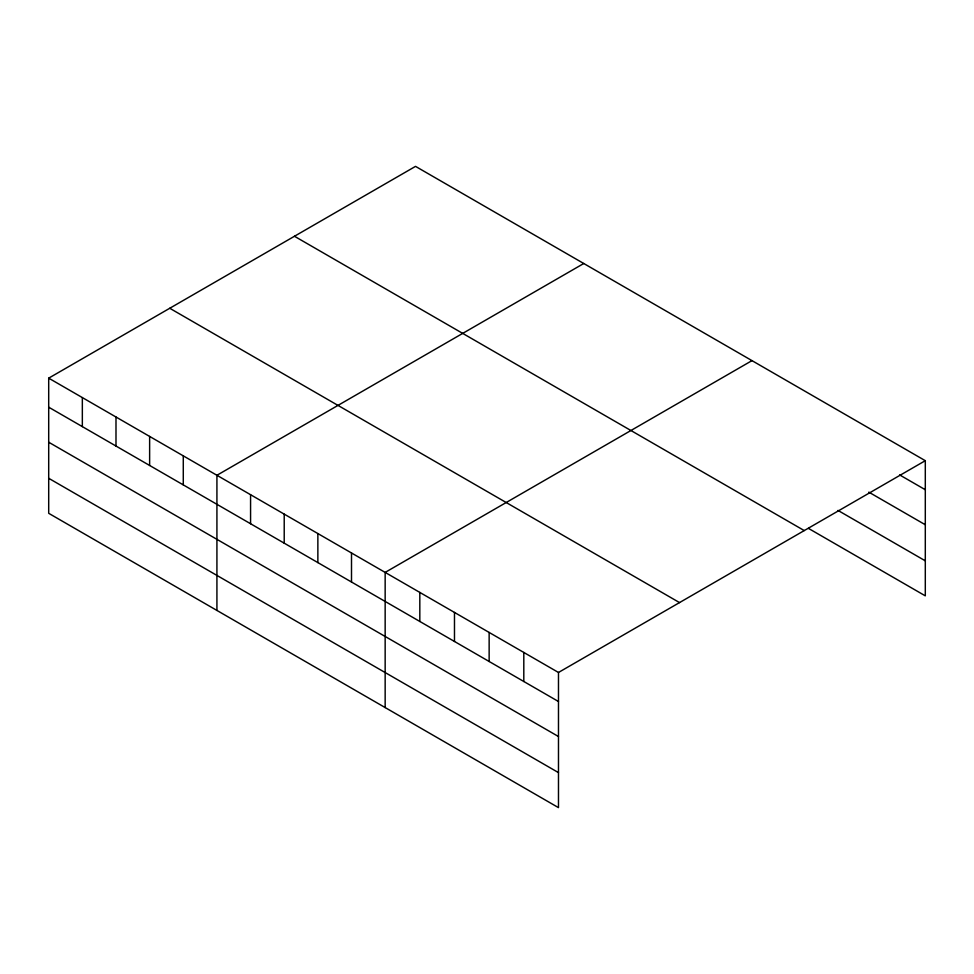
<?xml version="1.0" encoding="UTF-8"?>
<svg xmlns="http://www.w3.org/2000/svg" width="974" height="974" viewBox="0 0 974 974"><rect width="100%" height="100%" fill="white"/><g stroke="black" fill="none" stroke-linecap="round" stroke-linejoin="round"><path stroke-width="1.46" d="M48.7 378.156L558.479 672.474L558.479 807.629L48.7 513.31L48.7 378.156L415.521 166.371L925.3 460.69L925.3 595.845L808.469 528.395M583.755 263.504L216.922 475.288L216.922 610.43M751.977 360.623L385.156 572.408L385.156 707.562M558.479 672.474L925.3 460.69M899.623 474.91L925.3 489.727M868.808 492.138L925.3 524.743M837.993 510.425L925.3 560.829M294.477 236.268L804.244 530.574M169.756 308.271L679.523 602.589M48.7 407.193L558.479 701.511M48.7 442.22L558.479 736.527M48.7 478.295L558.479 772.613M523.805 652.458L523.805 681.496M489.143 632.443L489.143 661.492M454.481 612.439L454.481 641.476M419.818 592.423L419.818 621.461M351.504 552.976L351.504 582.026M317.865 533.557L317.865 562.595M284.213 514.138L284.213 543.175M250.574 494.707L250.574 523.744M183.282 455.856L183.282 484.894M149.631 436.437L149.631 465.475M115.991 417.006L115.991 446.043M82.34 397.587L82.34 426.624"/></g></svg>
